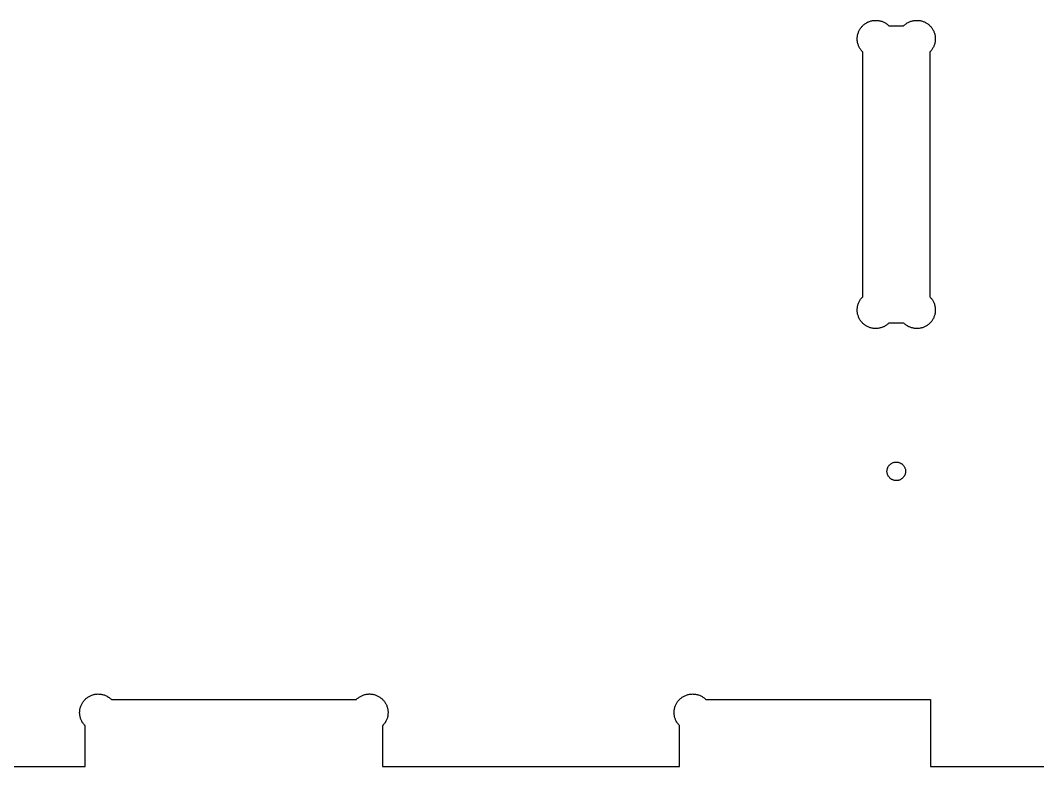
# Model space of a CAD drawing. Extents: x 0 to 2439, y 0 to 1219.
# Drawn here: x 1190.3 to 1364.4, y 12.8 to 140.6 of the extents above; entities that cross this region are included whole.
import ezdxf

# ---------------------------------------------------------------- set-up
doc = ezdxf.new("R2010")
doc.units = 0
doc.layers.add('Layer_1', color=7, linetype='CONTINUOUS')

msp = doc.modelspace()

# ---------------------------------------------------------------- linework, layer by layer
at = {"layer": 'Layer_1', "color": 7}
for p, q in [((1334.051124, 139.201116), (1334.121115, 139.311098)), ((1334.121115, 139.311098), (1334.211115, 139.421108)), ((1334.211115, 139.421108), (1334.291097, 139.521099)), ((1334.291097, 139.521099), (1334.381098, 139.621119)), ((1334.381098, 139.621119), (1334.471098, 139.71112)), ((1334.471098, 139.71112), (1334.571118, 139.80112)), ((1334.571118, 139.80112), (1334.671109, 139.891121)), ((1334.671109, 139.891121), (1334.78112, 139.971103)), ((1334.78112, 139.971103), (1334.891102, 140.051113)), ((1334.891102, 140.051113), (1335.001112, 140.121104)), ((1335.001112, 140.121104), (1335.111122, 140.191123)), ((1335.111122, 140.191123), (1335.231123, 140.251124)), ((1335.231123, 140.251124), (1335.351124, 140.311124)), ((1335.351124, 140.311124), (1335.471125, 140.361106)), ((1335.471125, 140.361106), (1335.601116, 140.411115)), ((1335.601116, 140.411115), (1335.721117, 140.451106)), ((1335.721117, 140.451106), (1335.851109, 140.491097)), ((1335.851109, 140.491097), (1335.9811, 140.521097)), ((1335.9811, 140.521097), (1336.11112, 140.541135)), ((1336.11112, 140.541107), (1336.241112, 140.571107)), ((1336.241112, 140.571107), (1336.371103, 140.580985)), ((1336.371103, 140.581098), (1336.511114, 140.590976)), ((1336.511114, 140.591117), (1336.641105, 140.591117)), ((1336.641105, 140.591117), (1336.771125, 140.591117)), ((1336.771125, 140.591117), (1336.901116, 140.591117)), ((1336.901116, 140.591117), (1337.041099, 140.571079)), ((1337.041099, 140.571107), (1337.171118, 140.561229)), ((1337.171118, 140.561116), (1337.30111, 140.531116)), ((1337.30111, 140.531116), (1337.431102, 140.501116)), ((1337.431102, 140.501116), (1337.561121, 140.471116)), ((1337.561121, 140.471116), (1337.691113, 140.431097)), ((1337.691113, 140.431097), (1337.811114, 140.381115)), ((1337.811114, 140.381115), (1337.931115, 140.331105)), ((1337.931115, 140.331105), (1338.051116, 140.281124)), ((1338.051116, 140.281124), (1338.171116, 140.221123)), ((1338.171116, 140.221123), (1338.291117, 140.151104)), ((1338.291117, 140.151104), (1338.401099, 140.081113)), ((1338.401099, 140.081113), (1338.51111, 140.011122)), ((1338.51111, 140.011122), (1338.62112, 139.931112)), ((1338.62112, 139.931112), (1338.721111, 139.841111)), ((1338.721111, 139.841111), (1338.821102, 139.761101)), ((1338.821102, 139.761101), (1338.921122, 139.6711)), ((1338.921122, 139.6711), (1341.441112, 139.6711)), ((1341.441112, 139.6711), (1341.541104, 139.761101)), ((1341.541104, 139.761101), (1341.641123, 139.841111)), ((1341.641123, 139.841111), (1341.741115, 139.931112)), ((1341.741115, 139.931112), (1341.851125, 140.011122)), ((1341.851125, 140.011122), (1341.961107, 140.081113)), ((1341.961107, 140.081113), (1342.071117, 140.151104)), ((1342.071117, 140.151104), (1342.191118, 140.221123)), ((1342.191118, 140.221123), (1342.311119, 140.281124)), ((1342.311119, 140.281124), (1342.43112, 140.331105)), ((1342.43112, 140.331105), (1342.551121, 140.381115)), ((1342.551121, 140.381115), (1342.681112, 140.431097)), ((1342.681112, 140.431097), (1342.801113, 140.471116)), ((1342.801113, 140.471116), (1342.931105, 140.501116)), ((1342.931105, 140.501116), (1343.061124, 140.531116)), ((1343.061124, 140.531116), (1343.191116, 140.561116)), ((1343.191116, 140.561116), (1343.321108, 140.570994)), ((1343.321108, 140.571107), (1343.461118, 140.591145)), ((1343.461118, 140.591117), (1343.59111, 140.591117)), ((1343.59111, 140.591117), (1343.721101, 140.591117)), ((1343.721101, 140.591117), (1343.851121, 140.591117)), ((1343.851121, 140.591117), (1343.991103, 140.581239)), ((1343.991103, 140.581098), (1344.121123, 140.57122)), ((1344.121123, 140.571107), (1344.251114, 140.541107)), ((1344.251114, 140.541107), (1344.381106, 140.521069)), ((1344.381106, 140.521097), (1344.511098, 140.491097)), ((1344.511098, 140.491097), (1344.641117, 140.451106)), ((1344.641117, 140.451106), (1344.761118, 140.411115)), ((1344.761118, 140.411115), (1344.89111, 140.361106)), ((1344.89111, 140.361106), (1345.011111, 140.311124)), ((1345.011111, 140.311124), (1345.131112, 140.251124)), ((1345.131112, 140.251124), (1345.251112, 140.191123)), ((1345.251112, 140.191123), (1345.361123, 140.121104)), ((1345.361123, 140.121104), (1345.471105, 140.051113)), ((1345.471105, 140.051113), (1345.581115, 139.971103)), ((1345.581115, 139.971103), (1345.691097, 139.891121)), ((1345.691097, 139.891121), (1345.791116, 139.80112)), ((1345.791116, 139.80112), (1345.891108, 139.71112)), ((1345.891108, 139.71112), (1345.981108, 139.621119)), ((1345.981108, 139.621119), (1346.071109, 139.521099)), ((1346.071109, 139.521099), (1346.16111, 139.421108)), ((1346.16111, 139.421108), (1346.24112, 139.311098)), ((1346.24112, 139.311098), (1346.311111, 139.201116)), ((1333.501101, 137.591123), (1333.510978, 137.721114)), ((1333.501101, 137.451112), (1333.501101, 137.591123)), ((1333.51112, 137.721114), (1333.531157, 137.851106)), ((1333.531101, 137.851106), (1333.551139, 137.981097)), ((1333.55111, 137.981097), (1333.571148, 138.111117)), ((1333.57112, 138.111117), (1333.611111, 138.241109)), ((1333.611111, 138.241109), (1333.641111, 138.3711)), ((1333.641111, 138.3711), (1333.691121, 138.50112)), ((1333.691121, 138.50112), (1333.731112, 138.621121)), ((1333.731112, 138.621121), (1333.791112, 138.741122)), ((1333.791112, 138.741122), (1333.841122, 138.861123)), ((1333.841122, 138.861123), (1333.911113, 138.981124)), ((1333.911113, 138.981124), (1333.971114, 139.091106)), ((1333.971114, 139.091106), (1334.051124, 139.201116)), ((1346.311111, 139.201116), (1346.391121, 139.091106)), ((1346.391121, 139.091106), (1346.451121, 138.981124)), ((1346.451121, 138.981124), (1346.521112, 138.861123)), ((1346.521112, 138.861123), (1346.581113, 138.741122)), ((1346.581113, 138.741122), (1346.631123, 138.621121)), ((1346.631123, 138.621121), (1346.681104, 138.50112)), ((1346.681104, 138.50112), (1346.721123, 138.3711)), ((1346.721123, 138.3711), (1346.761114, 138.241109)), ((1346.761114, 138.241109), (1346.791114, 138.111117)), ((1346.791114, 138.111117), (1346.811152, 137.981097)), ((1346.811124, 137.981097), (1346.831162, 137.851106)), ((1346.831105, 137.851106), (1346.851143, 137.721114)), ((1346.851115, 137.721114), (1346.860993, 137.591123)), ((1346.861106, 137.591123), (1346.861106, 137.451112)), ((1333.501101, 137.391112), (1333.501101, 137.451112)), ((1333.501101, 137.251101), (1333.501101, 137.391112)), ((1333.51112, 137.12111), (1333.501242, 137.251101)), ((1333.531101, 136.991118), (1333.51112, 137.12111)), ((1333.55111, 136.861098), (1333.531073, 136.991118)), ((1333.57112, 136.731107), (1333.551082, 136.861098)), ((1333.611111, 136.601115), (1333.57112, 136.731107)), ((1333.641111, 136.471124), (1333.611111, 136.601115)), ((1333.691121, 136.341104), (1333.641111, 136.471124)), ((1333.731112, 136.221103), (1333.691121, 136.341104)), ((1333.791112, 136.101102), (1333.731112, 136.221103)), ((1333.841122, 135.981101), (1333.791112, 136.101102)), ((1333.911113, 135.8611), (1333.841122, 135.981101)), ((1333.971114, 135.751118), (1333.911113, 135.8611)), ((1346.451121, 135.8611), (1346.391121, 135.751118)), ((1346.521112, 135.981101), (1346.451121, 135.8611)), ((1346.581113, 136.101102), (1346.521112, 135.981101)), ((1346.631123, 136.221103), (1346.581113, 136.101102)), ((1346.681104, 136.341104), (1346.631123, 136.221103)), ((1346.721123, 136.471124), (1346.681104, 136.341104)), ((1346.761114, 136.601115), (1346.721123, 136.471124)), ((1346.791114, 136.731107), (1346.761114, 136.601115)), ((1346.811124, 136.861098), (1346.791086, 136.731107)), ((1346.831105, 136.991118), (1346.811068, 136.861098)), ((1346.851115, 137.12111), (1346.831077, 136.991118)), ((1346.861106, 137.251101), (1346.851228, 137.12111)), ((1346.861106, 137.451112), (1346.861106, 137.391112)), ((1346.861106, 137.391112), (1346.861106, 137.251101)), ((1334.051124, 135.641108), (1333.971114, 135.751118)), ((1334.121115, 135.531098), (1334.051124, 135.641108)), ((1334.211115, 135.421116), (1334.121115, 135.531098)), ((1334.291097, 135.321096), (1334.211115, 135.421116)), ((1334.381098, 135.221105), (1334.291097, 135.321096)), ((1334.431108, 135.171124), (1334.381098, 135.221105)), ((1334.431108, 93.261124), (1334.431108, 135.171124)), ((1345.981108, 135.221105), (1345.931099, 135.171124)), ((1345.931099, 135.171124), (1345.931099, 93.261124)), ((1346.071109, 135.321096), (1345.981108, 135.221105)), ((1346.16111, 135.421116), (1346.071109, 135.321096)), ((1346.24112, 135.531098), (1346.16111, 135.421116)), ((1346.311111, 135.641108), (1346.24112, 135.531098)), ((1346.391121, 135.751118), (1346.311111, 135.641108)), ((1333.711102, 92.151115), (1333.761112, 92.271116)), ((1333.761112, 92.271116), (1333.811122, 92.391117)), ((1333.811122, 92.391117), (1333.871122, 92.511118)), ((1333.871122, 92.511118), (1333.941113, 92.631119)), ((1333.941113, 92.631119), (1334.011104, 92.741101)), ((1334.011104, 92.741101), (1334.081124, 92.851111)), ((1334.081124, 92.851111), (1334.161106, 92.961121)), ((1334.161106, 92.961121), (1334.251106, 93.061113)), ((1334.251106, 93.061113), (1334.341107, 93.161104)), ((1334.341107, 93.161104), (1334.431108, 93.261124)), ((1345.931099, 93.261124), (1346.031118, 93.161104)), ((1346.031118, 93.161104), (1346.1111, 93.061113)), ((1346.1111, 93.061113), (1346.201101, 92.961121)), ((1346.201101, 92.961121), (1346.281111, 92.851111)), ((1346.281111, 92.851111), (1346.351102, 92.741101)), ((1346.351102, 92.741101), (1346.421121, 92.631119)), ((1346.421121, 92.631119), (1346.491112, 92.511118)), ((1346.491112, 92.511118), (1346.551113, 92.391117)), ((1346.551113, 92.391117), (1346.601122, 92.271116)), ((1346.601122, 92.271116), (1346.651104, 92.151115)), ((1333.501101, 91.111098), (1333.510978, 91.241118)), ((1333.501101, 90.981107), (1333.501101, 91.111098)), ((1333.501101, 90.841096), (1333.501101, 90.981107)), ((1333.51112, 90.711105), (1333.501242, 90.841096)), ((1333.531101, 90.581113), (1333.511063, 90.711105)), ((1333.51112, 91.241118), (1333.520997, 91.3811)), ((1333.52111, 91.3811), (1333.541148, 91.51112)), ((1333.55111, 90.451122), (1333.531073, 90.581113)), ((1333.54112, 91.51112), (1333.561158, 91.641112)), ((1333.561101, 91.641112), (1333.591101, 91.771103)), ((1333.591101, 91.771103), (1333.621102, 91.901123)), ((1333.621102, 91.901123), (1333.661121, 92.021124)), ((1333.661121, 92.021124), (1333.711102, 92.151115)), ((1346.651104, 92.151115), (1346.701114, 92.021124)), ((1346.701114, 92.021124), (1346.741105, 91.901123)), ((1346.741105, 91.901123), (1346.771105, 91.771103)), ((1346.771105, 91.771103), (1346.801105, 91.641112)), ((1346.801105, 91.641112), (1346.821143, 91.51112)), ((1346.831105, 90.581113), (1346.811068, 90.451122)), ((1346.821115, 91.51112), (1346.841152, 91.3811)), ((1346.851115, 90.711105), (1346.831077, 90.581113)), ((1346.841124, 91.3811), (1346.851002, 91.241118)), ((1346.851115, 91.241118), (1346.860993, 91.111098)), ((1346.861106, 90.841096), (1346.851228, 90.711105)), ((1346.861106, 91.111098), (1346.861106, 90.981107)), ((1346.861106, 90.981107), (1346.861106, 90.841096)), ((1333.57112, 90.321102), (1333.551082, 90.451122)), ((1333.611111, 90.19111), (1333.57112, 90.321102)), ((1333.641111, 90.061119), (1333.611111, 90.19111)), ((1333.691121, 89.931099), (1333.641111, 90.061119)), ((1333.731112, 89.811098), (1333.691121, 89.931099)), ((1333.791112, 89.691097), (1333.731112, 89.811098)), ((1333.841122, 89.571096), (1333.791112, 89.691097)), ((1333.911113, 89.451124), (1333.841122, 89.571096)), ((1333.971114, 89.341113), (1333.911113, 89.451124)), ((1334.051124, 89.231103), (1333.971114, 89.341113)), ((1334.121115, 89.121121), (1334.051124, 89.231103)), ((1334.211115, 89.011111), (1334.121115, 89.121121)), ((1334.291097, 88.91112), (1334.211115, 89.011111)), ((1334.381098, 88.8111), (1334.291097, 88.91112)), ((1334.471098, 88.721099), (1334.381098, 88.8111)), ((1338.921122, 88.771109), (1338.821102, 88.671118)), ((1341.441112, 88.771109), (1338.921122, 88.771109)), ((1341.541104, 88.671118), (1341.441112, 88.771109)), ((1345.981108, 88.8111), (1345.891108, 88.721099)), ((1346.071109, 88.91112), (1345.981108, 88.8111)), ((1346.16111, 89.011111), (1346.071109, 88.91112)), ((1346.24112, 89.121121), (1346.16111, 89.011111)), ((1346.311111, 89.231103), (1346.24112, 89.121121)), ((1346.391121, 89.341113), (1346.311111, 89.231103)), ((1346.451121, 89.451124), (1346.391121, 89.341113)), ((1346.521112, 89.571096), (1346.451121, 89.451124)), ((1346.581113, 89.691097), (1346.521112, 89.571096)), ((1346.631123, 89.811098), (1346.581113, 89.691097)), ((1346.681104, 89.931099), (1346.631123, 89.811098)), ((1346.721123, 90.061119), (1346.681104, 89.931099)), ((1346.761114, 90.19111), (1346.721123, 90.061119)), ((1346.791114, 90.321102), (1346.761114, 90.19111)), ((1346.811124, 90.451122), (1346.791086, 90.321102)), ((1334.571118, 88.631099), (1334.471098, 88.721099)), ((1334.671109, 88.541098), (1334.571118, 88.631099)), ((1334.78112, 88.461116), (1334.671109, 88.541098)), ((1334.891102, 88.381106), (1334.78112, 88.461116)), ((1335.001112, 88.311115), (1334.891102, 88.381106)), ((1335.111122, 88.241124), (1335.001112, 88.311115)), ((1335.231123, 88.181124), (1335.111122, 88.241124)), ((1335.351124, 88.121123), (1335.231123, 88.181124)), ((1335.471125, 88.071113), (1335.351124, 88.121123)), ((1335.601116, 88.021104), (1335.471125, 88.071113)), ((1335.721117, 87.981113), (1335.601116, 88.021104)), ((1335.851109, 87.941122), (1335.721117, 87.981113)), ((1335.9811, 87.911122), (1335.851109, 87.941122)), ((1336.11112, 87.891112), (1335.9811, 87.91115)), ((1336.241112, 87.861112), (1336.11112, 87.891112)), ((1336.371103, 87.851121), (1336.241112, 87.860999)), ((1336.511114, 87.841102), (1336.371103, 87.85098)), ((1336.641105, 87.841102), (1336.511114, 87.841102)), ((1336.771125, 87.841102), (1336.641105, 87.841102)), ((1336.901116, 87.841102), (1336.771125, 87.841102)), ((1337.041099, 87.861112), (1336.901116, 87.841074)), ((1337.171118, 87.871102), (1337.041099, 87.861225)), ((1337.30111, 87.901103), (1337.171118, 87.871102)), ((1337.431102, 87.931103), (1337.30111, 87.901103)), ((1337.561121, 87.961103), (1337.431102, 87.931103)), ((1337.691113, 88.001122), (1337.561121, 87.961103)), ((1337.811114, 88.051104), (1337.691113, 88.001122)), ((1337.931115, 88.101114), (1337.811114, 88.051104)), ((1338.051116, 88.151123), (1337.931115, 88.101114)), ((1338.171116, 88.211124), (1338.051116, 88.151123)), ((1338.291117, 88.281115), (1338.171116, 88.211124)), ((1338.401099, 88.351106), (1338.291117, 88.281115)), ((1338.51111, 88.421097), (1338.401099, 88.351106)), ((1338.62112, 88.501107), (1338.51111, 88.421097)), ((1338.721111, 88.591108), (1338.62112, 88.501107)), ((1338.821102, 88.671118), (1338.721111, 88.591108)), ((1341.641123, 88.591108), (1341.541104, 88.671118)), ((1341.741115, 88.501107), (1341.641123, 88.591108)), ((1341.851125, 88.421097), (1341.741115, 88.501107)), ((1341.961107, 88.351106), (1341.851125, 88.421097)), ((1342.071117, 88.281115), (1341.961107, 88.351106)), ((1342.191118, 88.211124), (1342.071117, 88.281115)), ((1342.311119, 88.151123), (1342.191118, 88.211124)), ((1342.43112, 88.101114), (1342.311119, 88.151123)), ((1342.551121, 88.051104), (1342.43112, 88.101114)), ((1342.681112, 88.001122), (1342.551121, 88.051104)), ((1342.801113, 87.961103), (1342.681112, 88.001122)), ((1342.931105, 87.931103), (1342.801113, 87.961103)), ((1343.061124, 87.901103), (1342.931105, 87.931103)), ((1343.191116, 87.871102), (1343.061124, 87.901103)), ((1343.321108, 87.861112), (1343.191116, 87.87099)), ((1343.461118, 87.841102), (1343.321108, 87.86114)), ((1343.59111, 87.841102), (1343.461118, 87.841102)), ((1343.721101, 87.841102), (1343.59111, 87.841102)), ((1343.851121, 87.841102), (1343.721101, 87.841102)), ((1343.991103, 87.851121), (1343.851121, 87.841243)), ((1344.121123, 87.861112), (1343.991103, 87.851234)), ((1344.251114, 87.891112), (1344.121123, 87.861112)), ((1344.381106, 87.911122), (1344.251114, 87.891084)), ((1344.511098, 87.941122), (1344.381106, 87.911122)), ((1344.641117, 87.981113), (1344.511098, 87.941122)), ((1344.761118, 88.021104), (1344.641117, 87.981113)), ((1344.89111, 88.071113), (1344.761118, 88.021104)), ((1345.011111, 88.121123), (1344.89111, 88.071113)), ((1345.131112, 88.181124), (1345.011111, 88.121123)), ((1345.251112, 88.241124), (1345.131112, 88.181124)), ((1345.361123, 88.311115), (1345.251112, 88.241124)), ((1345.471105, 88.381106), (1345.361123, 88.311115)), ((1345.581115, 88.461116), (1345.471105, 88.381106)), ((1345.691097, 88.541098), (1345.581115, 88.461116)), ((1345.791116, 88.631099), (1345.691097, 88.541098)), ((1345.891108, 88.721099), (1345.791116, 88.631099)), ((1338.921122, 64.351098), (1338.981122, 64.431108)), ((1338.981122, 64.431108), (1339.051114, 64.501099)), ((1339.051114, 64.501099), (1339.121105, 64.571118)), ((1339.121105, 64.571118), (1339.191124, 64.631118)), ((1339.191124, 64.631118), (1339.271106, 64.691119)), ((1339.271106, 64.691119), (1339.361106, 64.751119)), ((1339.361106, 64.751119), (1339.441116, 64.801101)), ((1339.441116, 64.801101), (1339.531117, 64.84112)), ((1339.531117, 64.84112), (1339.631108, 64.881111)), ((1339.631108, 64.881111), (1339.721109, 64.911111)), ((1339.721109, 64.911111), (1339.8211, 64.941111)), ((1339.8211, 64.941111), (1339.92112, 64.961149)), ((1339.92112, 64.961121), (1340.011121, 64.970999)), ((1340.011121, 64.971112), (1340.111112, 64.980989)), ((1340.111112, 64.981102), (1340.211103, 64.981102)), ((1340.211103, 64.981102), (1340.311123, 64.971224)), ((1340.311123, 64.971112), (1340.411114, 64.961234)), ((1340.411114, 64.961121), (1340.511106, 64.941083)), ((1340.511106, 64.941111), (1340.611097, 64.921074)), ((1340.611097, 64.921102), (1340.701098, 64.891102)), ((1340.701098, 64.891102), (1340.801117, 64.851111)), ((1340.801117, 64.851111), (1340.891118, 64.81112)), ((1340.891118, 64.81112), (1340.9711, 64.76111)), ((1340.9711, 64.76111), (1341.0611, 64.7111)), ((1341.0611, 64.7111), (1341.14111, 64.6511)), ((1341.14111, 64.6511), (1341.22112, 64.591099)), ((1341.22112, 64.591099), (1341.291111, 64.521108)), ((1341.291111, 64.521108), (1341.361102, 64.451117)), ((1341.361102, 64.451117), (1341.421103, 64.381098)), ((1338.59112, 63.421119), (1338.600997, 63.52111)), ((1338.59112, 63.321099), (1338.59112, 63.421119)), ((1338.60111, 63.221108), (1338.591232, 63.321099)), ((1338.62112, 63.131107), (1338.601082, 63.221108)), ((1338.60111, 63.52111), (1338.610988, 63.621102)), ((1338.611101, 63.621102), (1338.631139, 63.721121)), ((1338.63111, 63.031116), (1338.621233, 63.131107)), ((1338.63111, 63.721121), (1338.651148, 63.821112)), ((1338.661111, 62.931096), (1338.63111, 63.031116)), ((1338.65112, 63.821112), (1338.68112, 63.911113)), ((1338.691111, 62.841124), (1338.661111, 62.931096)), ((1338.68112, 63.911113), (1338.721111, 64.011104)), ((1338.731102, 62.741104), (1338.691111, 62.841124)), ((1338.721111, 64.011104), (1338.761102, 64.101105)), ((1338.771121, 62.651104), (1338.731102, 62.741104)), ((1338.761102, 64.101105), (1338.811112, 64.181115)), ((1338.811112, 64.181115), (1338.861122, 64.271116)), ((1338.861122, 64.271116), (1338.921122, 64.351098)), ((1341.421103, 64.381098), (1341.481103, 64.301116)), ((1341.481103, 64.301116), (1341.541104, 64.211115)), ((1341.541104, 64.211115), (1341.591114, 64.131105)), ((1341.601104, 62.681104), (1341.561113, 62.601122)), ((1341.591114, 64.131105), (1341.631104, 64.041105)), ((1341.641123, 62.771105), (1341.601104, 62.681104)), ((1341.631104, 64.041105), (1341.671124, 63.941113)), ((1341.681114, 62.871096), (1341.641123, 62.771105)), ((1341.671124, 63.941113), (1341.701124, 63.851113)), ((1341.711114, 62.961097), (1341.681114, 62.871096)), ((1341.701124, 63.851113), (1341.731124, 63.751121)), ((1341.731124, 63.061116), (1341.711086, 62.961097)), ((1341.751105, 63.161108), (1341.731068, 63.061116)), ((1341.731124, 63.751121), (1341.751162, 63.651102)), ((1341.751105, 63.651102), (1341.760983, 63.561101)), ((1341.761124, 63.261099), (1341.751246, 63.161108)), ((1341.761124, 63.561101), (1341.771002, 63.46111)), ((1341.771115, 63.361118), (1341.761237, 63.261099)), ((1341.771115, 63.46111), (1341.771115, 63.361118)), ((1338.821102, 62.571122), (1338.771121, 62.651104)), ((1338.881103, 62.481121), (1338.821102, 62.571122)), ((1338.941103, 62.401111), (1338.881103, 62.481121)), ((1339.001104, 62.33112), (1338.941103, 62.401111)), ((1339.071123, 62.261101), (1339.001104, 62.33112)), ((1339.141114, 62.19111), (1339.071123, 62.261101)), ((1339.221124, 62.131109), (1339.141114, 62.19111)), ((1339.301106, 62.071109), (1339.221124, 62.131109)), ((1339.391107, 62.021099), (1339.301106, 62.071109)), ((1339.471117, 61.971118), (1339.391107, 62.021099)), ((1339.571108, 61.931098), (1339.471117, 61.971118)), ((1339.661109, 61.891108), (1339.571108, 61.931098)), ((1339.751109, 61.861107), (1339.661109, 61.891108)), ((1339.851101, 61.841098), (1339.751109, 61.861136)), ((1339.95112, 61.821116), (1339.851101, 61.841154)), ((1340.051112, 61.811098), (1339.95112, 61.820975)), ((1340.151103, 61.801107), (1340.051112, 61.810985)), ((1340.251122, 61.801107), (1340.151103, 61.801107)), ((1340.351114, 61.811098), (1340.251122, 61.80122)), ((1340.451105, 61.821116), (1340.351114, 61.811239)), ((1340.541106, 61.841098), (1340.451105, 61.82106)), ((1340.641097, 61.871098), (1340.541106, 61.841098)), ((1340.731098, 61.901098), (1340.641097, 61.871098)), ((1340.831117, 61.941117), (1340.731098, 61.901098)), ((1340.921118, 61.981108), (1340.831117, 61.941117)), ((1341.0011, 62.031118), (1340.921118, 61.981108)), ((1341.0911, 62.091118), (1341.0011, 62.031118)), ((1341.17111, 62.151119), (1341.0911, 62.091118)), ((1341.241102, 62.211119), (1341.17111, 62.151119)), ((1341.311121, 62.28111), (1341.241102, 62.211119)), ((1341.381112, 62.351102), (1341.311121, 62.28111)), ((1341.441112, 62.431112), (1341.381112, 62.351102)), ((1341.501113, 62.511122), (1341.441112, 62.431112)), ((1341.561113, 62.601122), (1341.501113, 62.511122)), ((1201.3611, 24.301111), (1201.451101, 24.391112)), ((1201.451101, 24.391112), (1201.55112, 24.481113)), ((1201.55112, 24.481113), (1201.651112, 24.571113)), ((1201.651112, 24.571113), (1201.751103, 24.651123)), ((1201.751103, 24.651123), (1201.861113, 24.731105)), ((1201.861113, 24.731105), (1201.971124, 24.801096)), ((1201.971124, 24.801096), (1202.091124, 24.871116)), ((1202.091124, 24.871116), (1202.211097, 24.931116)), ((1202.211097, 24.931116), (1202.331098, 24.991116)), ((1202.331098, 24.991116), (1202.451099, 25.041098)), ((1202.451099, 25.041098), (1202.5711, 25.091108)), ((1202.5711, 25.091108), (1202.70112, 25.131099)), ((1202.70112, 25.131099), (1202.831111, 25.171118)), ((1202.831111, 25.171118), (1202.951112, 25.201118)), ((1202.951112, 25.201118), (1203.091122, 25.231118)), ((1203.091122, 25.231118), (1203.221114, 25.251156)), ((1203.221114, 25.2511), (1203.351106, 25.260977)), ((1203.351106, 25.261118), (1203.481097, 25.270996)), ((1203.481097, 25.271109), (1203.611117, 25.280987)), ((1203.611117, 25.2811), (1203.751099, 25.271222)), ((1203.751099, 25.271109), (1203.881119, 25.271109)), ((1203.881119, 25.271109), (1204.01111, 25.261231)), ((1204.01111, 25.261118), (1204.141102, 25.241081)), ((1204.141102, 25.241109), (1204.281112, 25.211109)), ((1204.281112, 25.211109), (1204.401113, 25.181108)), ((1204.401113, 25.181108), (1204.531105, 25.151108)), ((1204.531105, 25.151108), (1204.661125, 25.111117)), ((1204.661125, 25.111117), (1204.791116, 25.071098)), ((1204.791116, 25.071098), (1204.911117, 25.021117)), ((1204.911117, 25.021117), (1205.031118, 24.961116)), ((1205.031118, 24.961116), (1205.151119, 24.901116)), ((1205.151119, 24.901116), (1205.261101, 24.831096)), ((1205.261101, 24.831096), (1205.381102, 24.761105)), ((1205.381102, 24.761105), (1205.491112, 24.691114)), ((1205.491112, 24.691114), (1205.591103, 24.611104)), ((1205.591103, 24.611104), (1205.701114, 24.531122)), ((1205.701114, 24.531122), (1205.801105, 24.441122)), ((1205.801105, 24.441122), (1205.891106, 24.351121)), ((1247.811124, 24.351121), (1247.861106, 24.391112)), ((1247.861106, 24.391112), (1247.961097, 24.481113)), ((1247.961097, 24.481113), (1248.061117, 24.571113)), ((1248.061117, 24.571113), (1248.161108, 24.651123)), ((1248.161108, 24.651123), (1248.271118, 24.731105)), ((1248.271118, 24.731105), (1248.3811, 24.801096)), ((1248.3811, 24.801096), (1248.501101, 24.871116)), ((1248.501101, 24.871116), (1248.621102, 24.931116)), ((1248.621102, 24.931116), (1248.741103, 24.991116)), ((1248.741103, 24.991116), (1248.861104, 25.041098)), ((1248.861104, 25.041098), (1248.981105, 25.091108)), ((1248.981105, 25.091108), (1249.111125, 25.131099)), ((1249.111125, 25.131099), (1249.241116, 25.171118)), ((1249.241116, 25.171118), (1249.361117, 25.201118)), ((1249.361117, 25.201118), (1249.501099, 25.231118)), ((1249.501099, 25.231118), (1249.631119, 25.251156)), ((1249.631119, 25.2511), (1249.761111, 25.260977)), ((1249.761111, 25.261118), (1249.891102, 25.270996)), ((1249.891102, 25.271109), (1250.021122, 25.280987)), ((1250.021122, 25.2811), (1250.091113, 25.2811)), ((1250.091113, 25.2811), (1250.221105, 25.271222)), ((1250.221105, 25.271109), (1250.361115, 25.261231)), ((1250.361115, 25.261118), (1250.491107, 25.251241)), ((1250.491107, 25.2511), (1250.621098, 25.231062)), ((1250.621098, 25.231118), (1250.751118, 25.201118)), ((1250.751118, 25.201118), (1250.88111, 25.171118)), ((1250.88111, 25.171118), (1251.011101, 25.131099)), ((1251.011101, 25.131099), (1251.131102, 25.091108)), ((1251.131102, 25.091108), (1251.261122, 25.041098)), ((1251.261122, 25.041098), (1251.381123, 24.991116)), ((1251.381123, 24.991116), (1251.501124, 24.931116)), ((1251.501124, 24.931116), (1251.621124, 24.871116)), ((1251.621124, 24.871116), (1251.731106, 24.801096)), ((1251.731106, 24.801096), (1251.841117, 24.731105)), ((1251.841117, 24.731105), (1251.951099, 24.651123)), ((1251.951099, 24.651123), (1252.061109, 24.571113)), ((1252.061109, 24.571113), (1252.1611, 24.481113)), ((1252.1611, 24.481113), (1252.251101, 24.391112)), ((1252.251101, 24.391112), (1252.35112, 24.301111)), ((1303.06112, 24.301111), (1303.15112, 24.391112)), ((1303.15112, 24.391112), (1303.251112, 24.481113)), ((1303.251112, 24.481113), (1303.351103, 24.571113)), ((1303.351103, 24.571113), (1303.451123, 24.651123)), ((1303.451123, 24.651123), (1303.561105, 24.731105)), ((1303.561105, 24.731105), (1303.671115, 24.801096)), ((1303.671115, 24.801096), (1303.791116, 24.871116)), ((1303.791116, 24.871116), (1303.911117, 24.931116)), ((1303.911117, 24.931116), (1304.031118, 24.991116)), ((1304.031118, 24.991116), (1304.151118, 25.041098)), ((1304.151118, 25.041098), (1304.271119, 25.091108)), ((1304.271119, 25.091108), (1304.401111, 25.131099)), ((1304.401111, 25.131099), (1304.531102, 25.171118)), ((1304.531102, 25.171118), (1304.651103, 25.201118)), ((1304.651103, 25.201118), (1304.791114, 25.231118)), ((1304.791114, 25.231118), (1304.921105, 25.251156)), ((1304.921105, 25.2511), (1305.051097, 25.260977)), ((1305.051097, 25.261118), (1305.181117, 25.270996)), ((1305.181117, 25.271109), (1305.311108, 25.280987)), ((1305.311108, 25.2811), (1305.451119, 25.271222)), ((1305.451119, 25.271109), (1305.58111, 25.271109)), ((1305.58111, 25.271109), (1305.711102, 25.261231)), ((1305.711102, 25.261118), (1305.841122, 25.241081)), ((1305.841122, 25.241109), (1305.981104, 25.211109)), ((1305.981104, 25.211109), (1306.101105, 25.181108)), ((1306.101105, 25.181108), (1306.231124, 25.151108)), ((1306.231124, 25.151108), (1306.361116, 25.111117)), ((1306.361116, 25.111117), (1306.491108, 25.071098)), ((1306.491108, 25.071098), (1306.611108, 25.021117)), ((1306.611108, 25.021117), (1306.731109, 24.961116)), ((1306.731109, 24.961116), (1306.85111, 24.901116)), ((1306.85111, 24.901116), (1306.96112, 24.831096)), ((1306.96112, 24.831096), (1307.081121, 24.761105)), ((1307.081121, 24.761105), (1307.191103, 24.691114)), ((1307.191103, 24.691114), (1307.291123, 24.611104)), ((1307.291123, 24.611104), (1307.401105, 24.531122)), ((1307.401105, 24.531122), (1307.501124, 24.441122)), ((1307.501124, 24.441122), (1307.591097, 24.351121)), ((1200.501113, 22.531098), (1200.52115, 22.661118)), ((1200.521122, 22.661118), (1200.551122, 22.79111)), ((1200.551122, 22.79111), (1200.581123, 22.921101)), ((1200.581123, 22.921101), (1200.621114, 23.051121)), ((1200.621114, 23.051121), (1200.661104, 23.181112)), ((1200.661104, 23.181112), (1200.711114, 23.301113)), ((1200.711114, 23.301113), (1200.761124, 23.421114)), ((1200.761124, 23.421114), (1200.821124, 23.541115)), ((1200.821124, 23.541115), (1200.881125, 23.661116)), ((1200.881125, 23.661116), (1200.951116, 23.771098)), ((1200.951116, 23.771098), (1201.021107, 23.891099)), ((1201.021107, 23.891099), (1201.101117, 23.991118)), ((1201.101117, 23.991118), (1201.181099, 24.1011)), ((1201.181099, 24.1011), (1201.2711, 24.20112)), ((1201.2711, 24.20112), (1201.3611, 24.301111)), ((1205.891106, 24.351121), (1247.811124, 24.351121)), ((1252.35112, 24.301111), (1252.441121, 24.20112)), ((1252.441121, 24.20112), (1252.521103, 24.1011)), ((1252.521103, 24.1011), (1252.611104, 23.991118)), ((1252.611104, 23.991118), (1252.681123, 23.891099)), ((1252.681123, 23.891099), (1252.761105, 23.771098)), ((1252.761105, 23.771098), (1252.821105, 23.661116)), ((1252.821105, 23.661116), (1252.891124, 23.541115)), ((1252.891124, 23.541115), (1252.941106, 23.421114)), ((1252.941106, 23.421114), (1253.001106, 23.301113)), ((1253.001106, 23.301113), (1253.041097, 23.181112)), ((1253.041097, 23.181112), (1253.091107, 23.051121)), ((1253.091107, 23.051121), (1253.121107, 22.921101)), ((1253.121107, 22.921101), (1253.161098, 22.79111)), ((1253.161098, 22.79111), (1253.181136, 22.661118)), ((1253.181108, 22.661118), (1253.201146, 22.531098)), ((1302.201104, 22.531098), (1302.221142, 22.661118)), ((1302.221114, 22.661118), (1302.251114, 22.79111)), ((1302.251114, 22.79111), (1302.281114, 22.921101)), ((1302.281114, 22.921101), (1302.321105, 23.051121)), ((1302.321105, 23.051121), (1302.361124, 23.181112)), ((1302.361124, 23.181112), (1302.411106, 23.301113)), ((1302.411106, 23.301113), (1302.461115, 23.421114)), ((1302.461115, 23.421114), (1302.521116, 23.541115)), ((1302.521116, 23.541115), (1302.581116, 23.661116)), ((1302.581116, 23.661116), (1302.651107, 23.771098)), ((1302.651107, 23.771098), (1302.721098, 23.891099)), ((1302.721098, 23.891099), (1302.801108, 23.991118)), ((1302.801108, 23.991118), (1302.881118, 24.1011)), ((1302.881118, 24.1011), (1302.971119, 24.20112)), ((1302.971119, 24.20112), (1303.06112, 24.301111)), ((1307.591097, 24.351121), (1346.031118, 24.351121)), ((1346.031118, 24.351121), (1346.031118, 12.841111)), ((1200.471112, 22.131105), (1200.48099, 22.271115)), ((1200.471112, 22.001113), (1200.471112, 22.131105)), ((1200.481103, 21.871122), (1200.471225, 22.001113)), ((1200.481103, 22.271115), (1200.490981, 22.401107)), ((1200.491122, 21.741102), (1200.481244, 21.871122)), ((1200.511103, 21.60112), (1200.491066, 21.741102)), ((1200.491122, 22.401107), (1200.501, 22.531098)), ((1200.541104, 21.4711), (1200.511103, 21.60112)), ((1200.561113, 21.341108), (1200.541075, 21.4711)), ((1200.601104, 21.221107), (1200.561113, 21.341108)), ((1200.641123, 21.091116), (1200.601104, 21.221107)), ((1200.681114, 20.961096), (1200.641123, 21.091116)), ((1200.731124, 20.841123), (1200.681114, 20.961096)), ((1253.021116, 20.961096), (1252.971106, 20.841123)), ((1253.071098, 21.091116), (1253.021116, 20.961096)), ((1253.111117, 21.221107), (1253.071098, 21.091116)), ((1253.141117, 21.341108), (1253.111117, 21.221107)), ((1253.171117, 21.4711), (1253.141117, 21.341108)), ((1253.191098, 21.60112), (1253.171061, 21.4711)), ((1253.211108, 21.741102), (1253.19107, 21.60112)), ((1253.201117, 22.531098), (1253.221155, 22.401107)), ((1253.221099, 21.871122), (1253.211221, 21.741102)), ((1253.221099, 22.401107), (1253.230976, 22.271115)), ((1253.231118, 22.001113), (1253.22124, 21.871122)), ((1253.231118, 22.271115), (1253.231118, 22.131105)), ((1253.231118, 22.131105), (1253.231118, 22.001113)), ((1302.171104, 22.131105), (1302.180982, 22.271115)), ((1302.171104, 22.001113), (1302.171104, 22.131105)), ((1302.181123, 21.871122), (1302.171245, 22.001113)), ((1302.181123, 22.271115), (1302.191, 22.401107)), ((1302.191113, 21.741102), (1302.181236, 21.871122)), ((1302.211123, 21.60112), (1302.191085, 21.741102)), ((1302.191113, 22.401107), (1302.200991, 22.531098)), ((1302.241123, 21.4711), (1302.211123, 21.60112)), ((1302.261104, 21.341108), (1302.241067, 21.4711)), ((1302.301124, 21.221107), (1302.261104, 21.341108)), ((1302.341114, 21.091116), (1302.301124, 21.221107)), ((1302.381105, 20.961096), (1302.341114, 21.091116)), ((1302.431115, 20.841123), (1302.381105, 20.961096)), ((1200.791124, 20.721122), (1200.731124, 20.841123)), ((1200.851125, 20.601122), (1200.791124, 20.721122)), ((1200.911097, 20.481121), (1200.851125, 20.601122)), ((1200.981116, 20.37111), (1200.911097, 20.481121)), ((1201.061098, 20.2611), (1200.981116, 20.37111)), ((1201.141108, 20.161109), (1201.061098, 20.2611)), ((1201.221118, 20.051099), (1201.141108, 20.161109)), ((1201.311119, 19.951107), (1201.221118, 20.051099)), ((1201.401119, 19.861107), (1201.311119, 19.951107)), ((1201.401119, 12.841111), (1201.401119, 19.861107)), ((1252.391111, 19.951107), (1252.301111, 19.861107)), ((1252.301111, 19.861107), (1252.301111, 12.841111)), ((1252.481112, 20.051099), (1252.391111, 19.951107)), ((1252.571113, 20.161109), (1252.481112, 20.051099)), ((1252.651123, 20.2611), (1252.571113, 20.161109)), ((1252.721114, 20.37111), (1252.651123, 20.2611)), ((1252.791105, 20.481121), (1252.721114, 20.37111)), ((1252.861124, 20.601122), (1252.791105, 20.481121)), ((1252.921125, 20.721122), (1252.861124, 20.601122)), ((1252.971106, 20.841123), (1252.921125, 20.721122)), ((1302.491116, 20.721122), (1302.431115, 20.841123)), ((1302.551116, 20.601122), (1302.491116, 20.721122)), ((1302.611116, 20.481121), (1302.551116, 20.601122)), ((1302.681108, 20.37111), (1302.611116, 20.481121)), ((1302.761118, 20.2611), (1302.681108, 20.37111)), ((1302.841099, 20.161109), (1302.761118, 20.2611)), ((1302.921109, 20.051099), (1302.841099, 20.161109)), ((1303.01111, 19.951107), (1302.921109, 20.051099)), ((1303.101111, 19.861107), (1303.01111, 19.951107)), ((1303.101111, 12.841111), (1303.101111, 19.861107)), ((1150.601119, 12.841111), (1201.401119, 12.841111)), ((1252.301111, 12.841111), (1303.101111, 12.841111)), ((1346.031118, 12.841111), (1538.411113, 12.841111))]:
    msp.add_line(p, q, dxfattribs=at)

doc.saveas('drawing.dxf')
